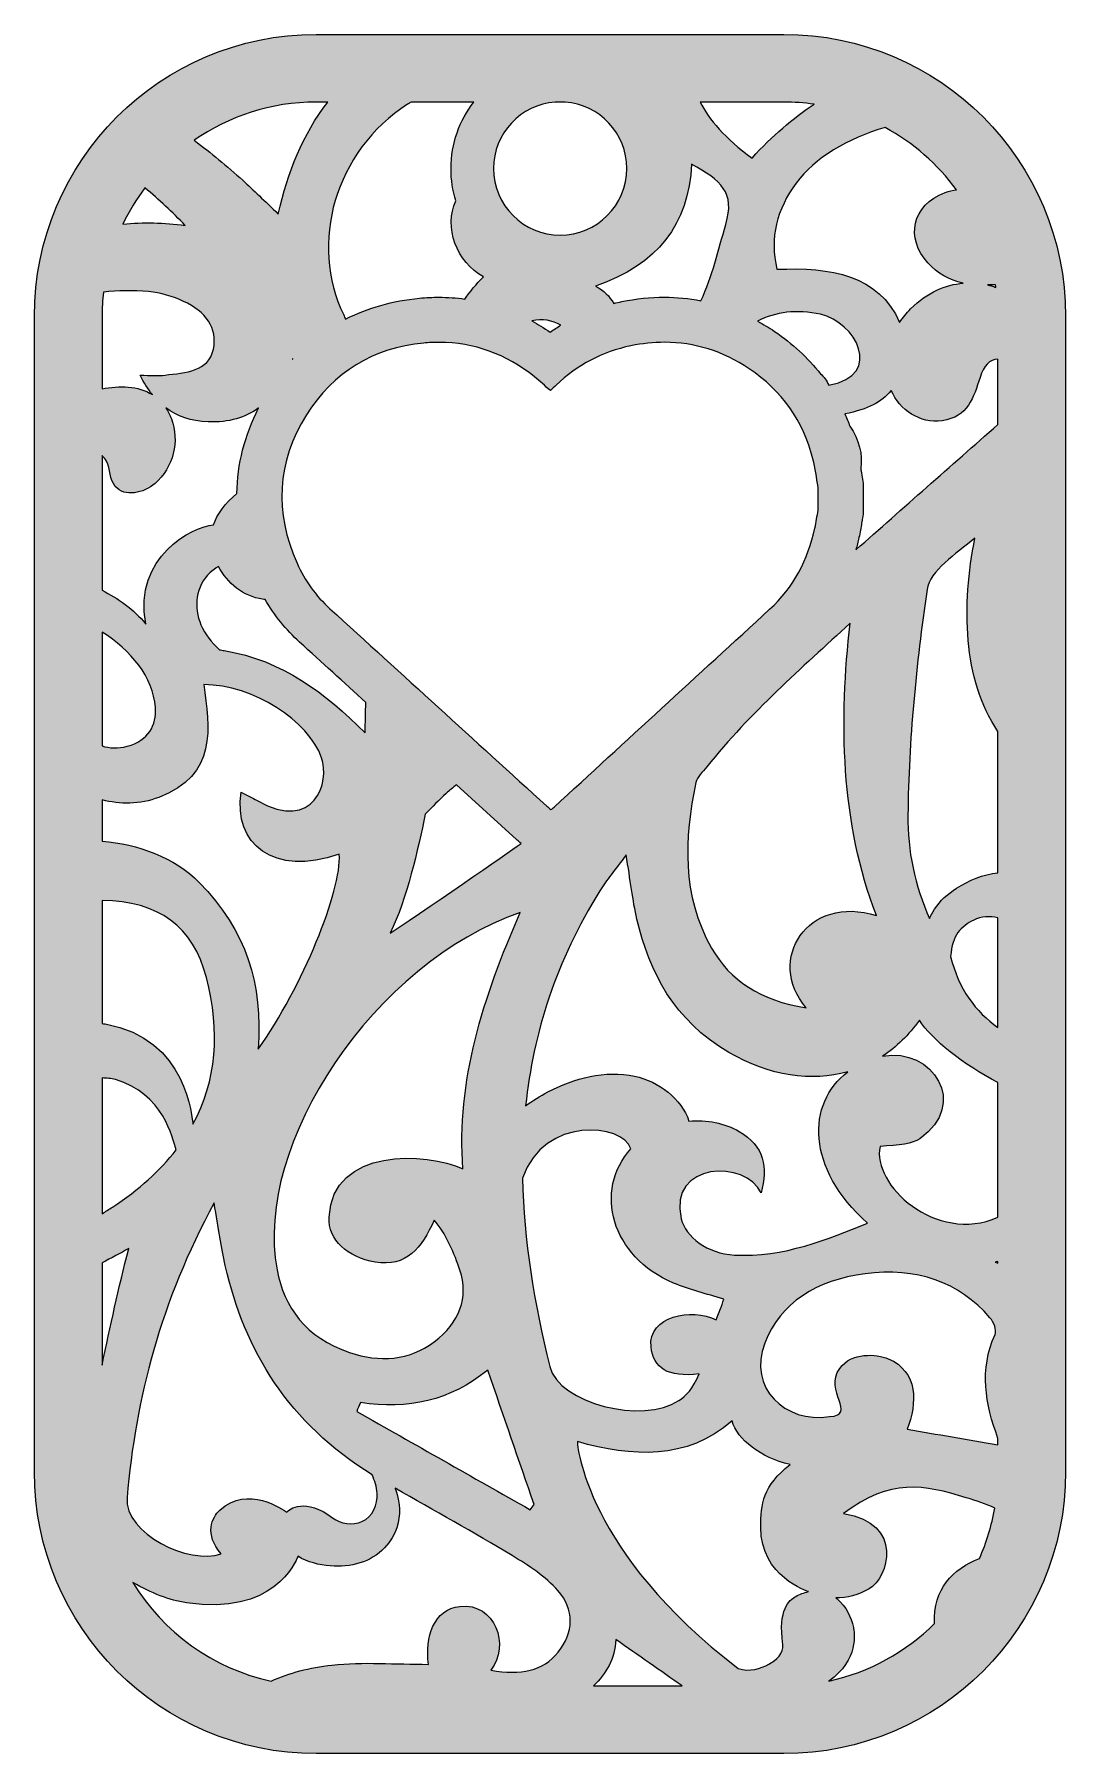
# Model space of a CAD drawing. Header units: millimetres. Extents: x -34 to 166, y -109 to -26.
# Drawn here: x 55.7 to 101.4, y -106.2 to -30 of the extents above; entities that cross this region are included whole.
import ezdxf

# ---------------------------------------------------------------- set-up
doc = ezdxf.new("R2010")
doc.units = ezdxf.units.MM
doc.header["$MEASUREMENT"] = 0
doc.layers.add('Layer 1', color=7, linetype='Continuous')

msp = doc.modelspace()

# ---------------------------------------------------------------- hatches: boundary and pattern name
at = {"layer": 'Layer 1'}
h = msp.add_hatch(color=5, dxfattribs=at)
h.dxf.hatch_style = 2
edge = h.paths.add_edge_path()
edge.add_spline(control_points=[(88.896, -30.041), (88.896, -30.041), (68.165, -30.041), (68.165, -30.041), (61.264, -30.041), (55.67, -35.636), (55.67, -42.537), (55.67, -42.537), (55.67, -93.746), (55.67, -93.746), (55.67, -100.647), (61.264, -106.241), (68.165, -106.241), (68.165, -106.241), (88.896, -106.241), (88.896, -106.241), (95.798, -106.241), (101.392, -100.647), (101.392, -93.746), (101.392, -93.746), (101.392, -42.537), (101.392, -42.537), (101.392, -35.636), (95.798, -30.041), (88.896, -30.041)], knot_values=[0, 0, 0, 0, 1, 1, 1, 2, 2, 2, 3, 3, 3, 4, 4, 4, 5, 5, 5, 6, 6, 6, 7, 7, 7, 8, 8, 8, 8], degree=3, periodic=1)
edge = h.paths.add_edge_path()
edge.add_spline(control_points=[(98.289, -41.142), (98.295, -41.181), (98.299, -41.222), (98.304, -41.261), (98.236, -41.237), (98.168, -41.207), (98.1, -41.188), (98.042, -41.172), (97.982, -41.158), (97.923, -41.144), (98.049, -41.152), (98.168, -41.146), (98.289, -41.142)], knot_values=[0, 0, 0, 0, 1, 1, 1, 2, 2, 2, 3, 3, 3, 4, 4, 4, 4], degree=3, periodic=1)
edge = h.paths.add_edge_path()
edge.add_spline(control_points=[(97.6, -45.247), (97.769, -44.725), (98.02, -44.451), (98.392, -44.43), (98.392, -44.43), (98.392, -47.329), (98.392, -47.329), (96.289, -49.18), (94.189, -51.034), (92.092, -52.891), (92.141, -52.711), (92.19, -52.531), (92.23, -52.346), (92.279, -52.12), (92.316, -51.903), (92.348, -51.711), (92.361, -51.634), (92.374, -51.557), (92.388, -51.48), (92.388, -51.48), (92.419, -51.306), (92.419, -51.306), (92.419, -51.306), (92.419, -51.128), (92.419, -51.128), (92.419, -51.128), (92.419, -50.108), (92.419, -50.108), (92.419, -50.108), (92.419, -49.928), (92.419, -49.928), (92.419, -49.928), (92.387, -49.751), (92.387, -49.751), (92.365, -49.632), (92.346, -49.512), (92.327, -49.392), (92.321, -49.357), (92.313, -49.315), (92.307, -49.278), (92.4, -48.659), (92.243, -47.997), (91.825, -47.411), (91.756, -47.226), (91.686, -47.043), (91.607, -46.865), (92.659, -46.641), (93.207, -46.36), (93.661, -45.831), (94.044, -46.671), (94.91, -47.311), (95.923, -47.164), (97.059, -46.999), (97.312, -46.136), (97.6, -45.247)], knot_values=[0, 0, 0, 0, 1, 1, 1, 2, 2, 2, 3, 3, 3, 4, 4, 4, 5, 5, 5, 6, 6, 6, 7, 7, 7, 8, 8, 8, 9, 9, 9, 10, 10, 10, 11, 11, 11, 12, 12, 12, 13, 13, 13, 14, 14, 14, 15, 15, 15, 16, 16, 16, 17, 17, 17, 18, 18, 18, 18], degree=3, periodic=1)
edge = h.paths.add_edge_path()
edge.add_spline(control_points=[(93.274, -75.326), (93.892, -74.923), (94.444, -74.391), (94.906, -73.735), (95.46, -74.586), (96.85, -75.711), (98.392, -76.493), (98.392, -76.493), (98.392, -82.468), (98.392, -82.468), (95.635, -83.673), (92.771, -81.004), (93.168, -79.328), (94, -79.282), (94.613, -79.215), (94.932, -78.989), (97.114, -77.448), (95.517, -74.927), (93.274, -75.326)], knot_values=[0, 0, 0, 0, 1, 1, 1, 2, 2, 2, 3, 3, 3, 4, 4, 4, 5, 5, 5, 6, 6, 6, 6], degree=3, periodic=1)
edge = h.paths.add_edge_path()
edge.add_spline(control_points=[(98.392, -60.941), (98.392, -60.941), (98.392, -67.2), (98.392, -67.2), (97.733, -67.273), (97.1, -67.531), (96.551, -67.889), (96.171, -68.137), (95.822, -68.438), (95.579, -68.81), (95.491, -68.945), (95.418, -69.087), (95.36, -69.234), (94.699, -67.767), (94.382, -66.217), (94.4, -64.648), (94.436, -61.311), (94.768, -57.964), (95.247, -54.65), (95.369, -53.808), (96.524, -53.074), (97.369, -52.364), (96.787, -55.361), (96.818, -58.611), (98.392, -60.941)], knot_values=[0, 0, 0, 0, 1, 1, 1, 2, 2, 2, 3, 3, 3, 4, 4, 4, 5, 5, 5, 6, 6, 6, 7, 7, 7, 8, 8, 8, 8], degree=3, periodic=1)
edge = h.paths.add_edge_path()
edge.add_spline(control_points=[(98.392, -69.202), (98.392, -69.202), (98.392, -74.053), (98.392, -74.053), (97.407, -73.369), (96.644, -72.345), (96.295, -70.912), (96.359, -69.939), (96.75, -69.591), (97.327, -69.294), (97.638, -69.134), (98.028, -69.115), (98.392, -69.202)], knot_values=[0, 0, 0, 0, 1, 1, 1, 2, 2, 2, 3, 3, 3, 4, 4, 4, 4], degree=3, periodic=1)
edge = h.paths.add_edge_path()
edge.add_spline(control_points=[(98.392, -84.427), (98.392, -84.427), (98.392, -84.51), (98.392, -84.51), (98.333, -84.476), (98.285, -84.452), (98.268, -84.452), (98.312, -84.444), (98.35, -84.435), (98.392, -84.427)], knot_values=[0, 0, 0, 0, 1, 1, 1, 2, 2, 2, 3, 3, 3, 3], degree=3, periodic=1)
edge = h.paths.add_edge_path()
edge.add_spline(control_points=[(83.01, -88.21), (83.109, -89.16), (83.762, -89.577), (85.138, -89.413), (84.861, -90.078), (84.579, -90.376), (84.242, -90.597), (82.65, -91.643), (78.929, -90.736), (78.518, -89.077), (77.824, -86.278), (77.367, -83.492), (77.316, -80.734), (78.269, -77.951), (81.773, -78.324), (82.118, -79.433), (80.454, -81.28), (81.238, -84.219), (84.01, -85.385), (84.698, -85.674), (85.45, -85.853), (86.243, -86.106), (86.126, -86.416), (86.02, -86.699), (85.903, -87.01), (84.818, -86.472), (82.868, -86.852), (83.01, -88.21)], knot_values=[0, 0, 0, 0, 1, 1, 1, 2, 2, 2, 3, 3, 3, 4, 4, 4, 5, 5, 5, 6, 6, 6, 7, 7, 7, 8, 8, 8, 9, 9, 9, 9], degree=3, periodic=1)
edge = h.paths.add_edge_path()
edge.add_spline(control_points=[(67.731, -46.909), (68.925, -45.002), (70.694, -43.934), (72.932, -43.724), (73.161, -43.703), (73.387, -43.692), (73.61, -43.692), (75.165, -43.692), (76.584, -44.211), (77.842, -45.214), (78.082, -45.405), (78.304, -45.619), (78.546, -45.832), (78.635, -45.748), (78.719, -45.67), (78.801, -45.59), (79.74, -44.69), (80.85, -44.104), (82.12, -43.844), (82.624, -43.741), (83.12, -43.689), (83.607, -43.689), (84.938, -43.689), (86.197, -44.077), (87.366, -44.863), (88.806, -45.831), (89.762, -47.167), (90.189, -48.859), (90.292, -49.268), (90.344, -49.691), (90.419, -50.108), (90.419, -50.448), (90.419, -50.788), (90.419, -51.128), (90.372, -51.393), (90.333, -51.659), (90.276, -51.921), (89.971, -53.324), (89.336, -54.544), (88.268, -55.523), (85.082, -58.445), (81.897, -61.367), (78.711, -64.289), (78.667, -64.33), (78.618, -64.364), (78.569, -64.403), (78.501, -64.343), (78.443, -64.293), (78.386, -64.241), (75.182, -61.328), (71.979, -58.413), (68.775, -55.5), (68.148, -54.929), (67.662, -54.251), (67.319, -53.484), (66.311, -51.226), (66.416, -49.009), (67.731, -46.909)], knot_values=[0, 0, 0, 0, 1, 1, 1, 2, 2, 2, 3, 3, 3, 4, 4, 4, 5, 5, 5, 6, 6, 6, 7, 7, 7, 8, 8, 8, 9, 9, 9, 10, 10, 10, 11, 11, 11, 12, 12, 12, 13, 13, 13, 14, 14, 14, 15, 15, 15, 16, 16, 16, 17, 17, 17, 18, 18, 18, 19, 19, 19, 19], degree=3, periodic=1)
edge = h.paths.add_edge_path()
edge.add_spline(control_points=[(67.114, -44.44), (67.119, -44.43), (67.123, -44.421), (67.127, -44.411), (67.128, -44.414), (67.13, -44.418), (67.132, -44.422), (67.126, -44.428), (67.12, -44.434), (67.114, -44.44)], knot_values=[0, 0, 0, 0, 1, 1, 1, 2, 2, 2, 3, 3, 3, 3], degree=3, periodic=1)
edge = h.paths.add_edge_path()
edge.add_spline(control_points=[(77.72, -42.743), (78.199, -42.629), (78.633, -42.719), (79.013, -42.929), (78.85, -43.027), (78.688, -43.127), (78.531, -43.236), (78.267, -43.054), (77.995, -42.893), (77.72, -42.743)], knot_values=[0, 0, 0, 0, 1, 1, 1, 2, 2, 2, 3, 3, 3, 3], degree=3, periodic=1)
edge = h.paths.add_edge_path()
edge.add_spline(control_points=[(87.733, -42.753), (88.535, -42.339), (89.48, -42.216), (90.528, -42.446), (92.059, -42.782), (93.376, -45.132), (90.894, -45.588), (90.796, -45.373), (90.669, -45.21), (90.526, -45.091), (89.963, -44.378), (89.286, -43.744), (88.483, -43.203), (88.237, -43.038), (87.986, -42.892), (87.733, -42.753)], knot_values=[0, 0, 0, 0, 1, 1, 1, 2, 2, 2, 3, 3, 3, 4, 4, 4, 5, 5, 5, 5], degree=3, periodic=1)
edge = h.paths.add_edge_path()
edge.add_spline(control_points=[(71.447, -69.873), (72.185, -68.357), (72.681, -66.154), (73.003, -64.597), (73.308, -64.288), (73.609, -63.976), (73.93, -63.684), (74.074, -63.552), (74.228, -63.427), (74.386, -63.307), (74.386, -63.307), (77.04, -65.721), (77.04, -65.721), (77.088, -65.765), (77.137, -65.808), (77.189, -65.854), (77.189, -65.854), (77.247, -65.904), (77.247, -65.904), (77.247, -65.904), (73.497, -68.525), (71.447, -69.873)], knot_values=[0, 0, 0, 0, 1, 1, 1, 2, 2, 2, 3, 3, 3, 4, 4, 4, 5, 5, 5, 6, 6, 6, 7, 7, 7, 7], degree=3, periodic=1)
edge = h.paths.add_edge_path()
edge.add_spline(control_points=[(67.43, -56.98), (68.41, -57.87), (69.389, -58.762), (70.369, -59.653), (70.354, -60.093), (70.341, -60.537), (70.333, -60.991), (68.564, -59.238), (66.683, -57.789), (64.091, -57.352), (64.017, -57.34), (63.944, -57.326), (63.871, -57.313), (63.526, -56.996), (63.238, -56.63), (63.057, -56.209), (62.727, -55.444), (62.822, -54.477), (63.451, -53.904), (63.567, -53.798), (63.696, -53.709), (63.834, -53.631), (64.222, -54.36), (64.94, -54.952), (65.79, -55.077), (65.826, -55.082), (65.864, -55.085), (65.9, -55.088), (66.312, -55.793), (66.822, -56.427), (67.43, -56.98)], knot_values=[0, 0, 0, 0, 1, 1, 1, 2, 2, 2, 3, 3, 3, 4, 4, 4, 5, 5, 5, 6, 6, 6, 7, 7, 7, 8, 8, 8, 9, 9, 9, 10, 10, 10, 10], degree=3, periodic=1)
edge = h.paths.add_edge_path()
edge.add_spline(control_points=[(77.215, -68.962), (75.548, -72.732), (74.381, -76.455), (74.669, -80.324), (73.068, -79.589), (68.887, -79.349), (68.735, -82.464), (68.686, -83.48), (69.564, -84.247), (70.775, -84.453), (72.179, -84.692), (72.828, -83.843), (73.4, -82.598), (73.88, -83.113), (74.319, -84.13), (74.537, -84.81), (74.93, -86.036), (74.531, -87.135), (73.399, -87.987), (72.286, -88.825), (70.977, -88.911), (69.648, -88.463), (67.706, -87.808), (66.745, -86.464), (66.429, -84.793), (65.373, -79.2), (70.756, -71.188), (77.215, -68.962)], knot_values=[0, 0, 0, 0, 1, 1, 1, 2, 2, 2, 3, 3, 3, 4, 4, 4, 5, 5, 5, 6, 6, 6, 7, 7, 7, 8, 8, 8, 9, 9, 9, 9], degree=3, periodic=1)
edge = h.paths.add_edge_path()
edge.add_spline(control_points=[(70.122, -90.685), (72.244, -91.008), (74.101, -90.599), (75.772, -89.239), (76.482, -91.301), (77.153, -93.249), (77.823, -95.197), (77.766, -95.276), (77.709, -95.354), (77.651, -95.432), (75.088, -93.979), (72.525, -92.527), (69.961, -91.074), (70.015, -90.944), (70.069, -90.815), (70.122, -90.685)], knot_values=[0, 0, 0, 0, 1, 1, 1, 2, 2, 2, 3, 3, 3, 4, 4, 4, 5, 5, 5, 5], degree=3, periodic=1)
edge = h.paths.add_edge_path()
edge.add_spline(control_points=[(84.351, -82.537), (83.733, -80.007), (87.263, -79.918), (87.887, -81.385), (88.187, -80.252), (88.048, -79.322), (86.914, -78.661), (86.283, -78.293), (85.474, -78.145), (84.69, -78.203), (84.359, -77.221), (83.368, -76.45), (82.283, -76.216), (80.98, -75.936), (79.604, -76.303), (78.434, -76.914), (78.093, -77.093), (77.759, -77.3), (77.449, -77.535), (77.792, -74.299), (78.796, -71.112), (80.742, -68.001), (81.037, -67.531), (81.403, -67.093), (81.908, -66.404), (82.095, -67.541), (82.188, -68.41), (82.388, -69.261), (82.943, -71.617), (84.022, -73.739), (86.458, -75.159), (88.271, -76.216), (90.127, -76.474), (91.737, -76.023), (89.893, -77.431), (89.889, -80.295), (92.602, -82.725), (90.881, -83.436), (88.881, -84.264), (86.705, -84.142), (85.5, -84.074), (84.549, -83.348), (84.351, -82.537)], knot_values=[0, 0, 0, 0, 1, 1, 1, 2, 2, 2, 3, 3, 3, 4, 4, 4, 5, 5, 5, 6, 6, 6, 7, 7, 7, 8, 8, 8, 9, 9, 9, 10, 10, 10, 11, 11, 11, 12, 12, 12, 13, 13, 13, 14, 14, 14, 14], degree=3, periodic=1)
edge = h.paths.add_edge_path()
edge.add_spline(control_points=[(89.883, -73.185), (87.85, -72.861), (86.507, -71.972), (85.694, -70.536), (84.359, -68.176), (84.487, -65.694), (84.996, -63.201), (85.046, -62.953), (85.302, -62.733), (85.48, -62.511), (87.433, -60.08), (89.689, -58.116), (91.839, -56.139), (91.35, -60.396), (91.399, -65.004), (93.013, -69.101), (89.952, -68.123), (88.085, -71.067), (89.883, -73.185)], knot_values=[0, 0, 0, 0, 1, 1, 1, 2, 2, 2, 3, 3, 3, 4, 4, 4, 5, 5, 5, 6, 6, 6, 6], degree=3, periodic=1)
edge = h.paths.add_edge_path()
edge.add_spline(control_points=[(96.556, -36.933), (96.395, -36.953), (96.228, -36.99), (96.053, -37.053), (94.562, -37.591), (94.29, -39.085), (95.286, -40.17), (95.707, -40.629), (96.231, -40.931), (96.844, -41.068), (96.078, -41.133), (95.268, -41.46), (94.519, -42.207), (94.335, -42.391), (94.17, -42.591), (94.033, -42.809), (93.093, -40.694), (90.981, -40.359), (88.594, -40.452), (88.25, -39.043), (88.597, -37.789), (89.447, -36.63), (90.254, -35.528), (91.753, -34.636), (93.386, -34.172), (94.637, -34.846), (95.72, -35.793), (96.556, -36.933)], knot_values=[0, 0, 0, 0, 1, 1, 1, 2, 2, 2, 3, 3, 3, 4, 4, 4, 5, 5, 5, 6, 6, 6, 7, 7, 7, 8, 8, 8, 9, 9, 9, 9], degree=3, periodic=1)
edge = h.paths.add_edge_path()
edge.add_spline(control_points=[(88.896, -33.041), (89.351, -33.041), (89.798, -33.075), (90.236, -33.137), (89.305, -33.75), (88.387, -34.539), (87.487, -35.525), (86.292, -34.646), (85.571, -33.808), (85.191, -33.041), (85.191, -33.041), (88.896, -33.041), (88.896, -33.041)], knot_values=[0, 0, 0, 0, 1, 1, 1, 2, 2, 2, 3, 3, 3, 4, 4, 4, 4], degree=3, periodic=1)
edge = h.paths.add_edge_path()
edge.add_spline(control_points=[(84.807, -35.8), (86.117, -36.505), (86.745, -37.05), (86.327, -38.461), (85.982, -39.627), (85.736, -40.748), (85.222, -41.847), (84.694, -41.746), (84.156, -41.689), (83.607, -41.689), (83.607, -41.689), (83.607, -41.689), (83.607, -41.689), (82.989, -41.689), (82.354, -41.755), (81.719, -41.885), (81.597, -41.91), (81.476, -41.938), (81.355, -41.968), (81.178, -41.655), (80.912, -41.385), (80.548, -41.202), (83.299, -40.248), (84.686, -38.457), (84.807, -35.8)], knot_values=[0, 0, 0, 0, 1, 1, 1, 2, 2, 2, 3, 3, 3, 4, 4, 4, 5, 5, 5, 6, 6, 6, 7, 7, 7, 8, 8, 8, 8], degree=3, periodic=1)
edge = h.paths.add_edge_path()
edge.add_spline(control_points=[(78.762, -33.041), (78.762, -33.041), (79.201, -33.041), (79.201, -33.041), (80.728, -33.154), (81.936, -34.43), (81.936, -35.985), (81.936, -37.614), (80.611, -38.939), (78.982, -38.939), (77.353, -38.939), (76.027, -37.614), (76.027, -35.985), (76.027, -34.43), (77.236, -33.154), (78.762, -33.041)], knot_values=[0, 0, 0, 0, 1, 1, 1, 2, 2, 2, 3, 3, 3, 4, 4, 4, 5, 5, 5, 5], degree=3, periodic=1)
edge = h.paths.add_edge_path()
edge.add_spline(control_points=[(72.217, -33.139), (72.27, -33.105), (72.324, -33.074), (72.377, -33.041), (72.377, -33.041), (75.149, -33.041), (75.149, -33.041), (74.52, -33.858), (74.142, -34.877), (74.142, -35.985), (74.142, -36.485), (74.218, -36.969), (74.36, -37.423), (73.818, -38.574), (74.381, -40.137), (75.584, -40.781), (75.256, -41.115), (74.982, -41.444), (74.754, -41.771), (74.378, -41.721), (73.998, -41.692), (73.61, -41.692), (73.325, -41.692), (73.035, -41.706), (72.746, -41.733), (71.552, -41.845), (70.456, -42.159), (69.471, -42.658), (69.441, -42.598), (69.413, -42.537), (69.383, -42.477), (67.84, -39.332), (68.989, -35.204), (72.217, -33.139)], knot_values=[0, 0, 0, 0, 1, 1, 1, 2, 2, 2, 3, 3, 3, 4, 4, 4, 5, 5, 5, 6, 6, 6, 7, 7, 7, 8, 8, 8, 9, 9, 9, 10, 10, 10, 11, 11, 11, 11], degree=3, periodic=1)
edge = h.paths.add_edge_path()
edge.add_spline(control_points=[(68.165, -33.041), (68.165, -33.041), (68.675, -33.041), (68.675, -33.041), (67.566, -34.496), (66.895, -36.143), (66.483, -38.003), (65.863, -37.414), (65.394, -36.953), (64.905, -36.508), (64.22, -35.883), (63.504, -35.293), (62.759, -34.737), (64.295, -33.669), (66.158, -33.041), (68.165, -33.041)], knot_values=[0, 0, 0, 0, 1, 1, 1, 2, 2, 2, 3, 3, 3, 4, 4, 4, 5, 5, 5, 5], degree=3, periodic=1)
edge = h.paths.add_edge_path()
edge.add_spline(control_points=[(60.573, -36.841), (61.195, -37.365), (61.79, -37.918), (62.361, -38.507), (61.411, -38.38), (60.494, -38.366), (59.598, -38.446), (59.87, -37.877), (60.198, -37.34), (60.573, -36.841)], knot_values=[0, 0, 0, 0, 1, 1, 1, 2, 2, 2, 3, 3, 3, 3], degree=3, periodic=1)
edge = h.paths.add_edge_path()
edge.add_spline(control_points=[(58.67, -42.537), (58.67, -42.176), (58.692, -41.821), (58.731, -41.471), (59.376, -41.391), (60.043, -41.377), (60.73, -41.441), (61.264, -41.49), (61.815, -41.655), (62.289, -41.874), (63.26, -42.322), (63.807, -43.047), (63.607, -43.999), (63.401, -44.983), (62.374, -45.03), (61.463, -45.144), (61.154, -45.182), (60.832, -45.15), (60.355, -45.151), (60.517, -45.468), (60.698, -45.755), (60.9, -46.006), (60.265, -45.609), (59.438, -45.605), (58.67, -45.755), (58.67, -45.755), (58.67, -42.537), (58.67, -42.537)], knot_values=[0, 0, 0, 0, 1, 1, 1, 2, 2, 2, 3, 3, 3, 4, 4, 4, 5, 5, 5, 6, 6, 6, 7, 7, 7, 8, 8, 8, 9, 9, 9, 9], degree=3, periodic=1)
edge = h.paths.add_edge_path()
edge.add_spline(control_points=[(58.67, -48.699), (58.747, -48.775), (58.814, -48.86), (58.864, -48.957), (59.046, -49.312), (58.999, -49.761), (59.254, -50.073), (59.66, -50.572), (60.529, -50.373), (61.019, -49.948), (61.83, -49.245), (62.119, -48.062), (61.748, -47.081), (61.684, -46.91), (61.6, -46.744), (61.497, -46.591), (61.999, -46.971), (62.613, -47.191), (63.378, -47.216), (64.306, -47.247), (65.029, -47.029), (65.614, -46.597), (64.99, -47.816), (64.666, -49.089), (64.648, -50.386), (64.143, -50.8), (63.754, -51.315), (63.619, -51.774), (62.677, -51.853), (60.058, -53.185), (60.613, -56.175), (60.058, -55.51), (59.376, -55.031), (58.67, -54.682), (58.67, -54.682), (58.67, -48.699), (58.67, -48.699)], knot_values=[0, 0, 0, 0, 1, 1, 1, 2, 2, 2, 3, 3, 3, 4, 4, 4, 5, 5, 5, 6, 6, 6, 7, 7, 7, 8, 8, 8, 9, 9, 9, 10, 10, 10, 11, 11, 11, 12, 12, 12, 12], degree=3, periodic=1)
edge = h.paths.add_edge_path()
edge.add_spline(control_points=[(58.67, -56.532), (59.941, -57.329), (60.942, -58.525), (61.035, -59.873), (61.091, -60.67), (60.733, -61.33), (59.783, -61.596), (59.383, -61.708), (59.011, -61.681), (58.67, -61.578), (58.67, -61.578), (58.67, -56.532), (58.67, -56.532)], knot_values=[0, 0, 0, 0, 1, 1, 1, 2, 2, 2, 3, 3, 3, 4, 4, 4, 4], degree=3, periodic=1)
edge = h.paths.add_edge_path()
edge.add_spline(control_points=[(58.67, -63.968), (59.453, -64.178), (60.352, -64.174), (61.19, -63.86), (63.79, -62.885), (63.45, -60.752), (63.18, -58.857), (65.383, -58.875), (67.841, -60.464), (68.406, -62.106), (68.768, -63.159), (68.134, -65.435), (65.544, -64.002), (65.33, -63.884), (65.097, -63.77), (64.84, -63.63), (64.478, -65.912), (66.276, -67.391), (69.19, -66.383), (69.299, -67.982), (67.557, -72.261), (65.591, -75.025), (65.802, -72.11), (65.078, -69.786), (62.977, -67.627), (61.892, -66.511), (60.245, -65.928), (58.67, -65.803), (58.67, -65.803), (58.67, -63.968), (58.67, -63.968)], knot_values=[0, 0, 0, 0, 1, 1, 1, 2, 2, 2, 3, 3, 3, 4, 4, 4, 5, 5, 5, 6, 6, 6, 7, 7, 7, 8, 8, 8, 9, 9, 9, 10, 10, 10, 10], degree=3, periodic=1)
edge = h.paths.add_edge_path()
edge.add_spline(control_points=[(58.67, -68.427), (61.182, -68.457), (62.711, -69.587), (63.295, -71.841), (63.92, -74.248), (63.747, -76.427), (62.7, -78.346), (62.665, -78.138), (62.476, -74.535), (58.81, -73.902), (58.763, -73.894), (58.717, -73.892), (58.67, -73.885), (58.67, -73.885), (58.67, -68.427), (58.67, -68.427)], knot_values=[0, 0, 0, 0, 1, 1, 1, 2, 2, 2, 3, 3, 3, 4, 4, 4, 5, 5, 5, 5], degree=3, periodic=1)
edge = h.paths.add_edge_path()
edge.add_spline(control_points=[(58.67, -76.296), (58.878, -76.295), (59.08, -76.319), (59.261, -76.37), (61.386, -76.972), (61.798, -78.963), (61.954, -79.484), (61.245, -80.399), (60.309, -81.246), (59.136, -82.021), (58.985, -82.121), (58.824, -82.216), (58.67, -82.314), (58.67, -82.314), (58.67, -76.296), (58.67, -76.296)], knot_values=[0, 0, 0, 0, 1, 1, 1, 2, 2, 2, 3, 3, 3, 4, 4, 4, 5, 5, 5, 5], degree=3, periodic=1)
edge = h.paths.add_edge_path()
edge.add_spline(control_points=[(58.67, -89.029), (58.67, -89.029), (58.67, -84.491), (58.67, -84.491), (59.08, -84.273), (59.481, -84.06), (59.856, -83.857), (59.388, -85.644), (59.045, -87.278), (58.67, -89.029)], knot_values=[0, 0, 0, 0, 1, 1, 1, 2, 2, 2, 3, 3, 3, 3], degree=3, periodic=1)
edge = h.paths.add_edge_path()
edge.add_spline(control_points=[(63.638, -81.834), (63.843, -82.985), (63.956, -83.801), (64.136, -84.605), (64.983, -88.389), (66.946, -91.594), (70.647, -93.885), (70.761, -94.149), (70.848, -94.422), (70.867, -94.706), (70.899, -95.202), (70.671, -95.748), (70.194, -95.954), (69.78, -96.133), (69.249, -96.059), (68.893, -95.791), (67.698, -94.889), (66.961, -95.39), (66.861, -95.544), (66.69, -95.42), (65.133, -94.314), (63.893, -95.448), (63.546, -95.765), (63.192, -96.519), (63.955, -97.381), (62.54, -97.891), (59.645, -96.499), (59.781, -94.894), (60.154, -90.486), (61.274, -86.209), (63.638, -81.834)], knot_values=[0, 0, 0, 0, 1, 1, 1, 2, 2, 2, 3, 3, 3, 4, 4, 4, 5, 5, 5, 6, 6, 6, 7, 7, 7, 8, 8, 8, 9, 9, 9, 10, 10, 10, 10], degree=3, periodic=1)
edge = h.paths.add_edge_path()
edge.add_spline(control_points=[(78.888, -101.75), (78.23, -102.578), (77.241, -102.785), (75.913, -102.54), (76.771, -101.442), (76.099, -99.543), (74.537, -99.714), (73.361, -99.843), (72.992, -101.082), (73.139, -102.285), (71.677, -102.287), (70.247, -102.162), (68.862, -102.318), (67.874, -102.429), (66.966, -102.659), (66.172, -103.029), (63.58, -102.473), (61.377, -100.858), (60.042, -98.658), (60.881, -99.136), (61.635, -99.441), (62.411, -99.559), (66.283, -100.146), (67.234, -97.756), (67.36, -97.496), (67.777, -97.762), (68.287, -97.878), (68.79, -97.924), (69.678, -98.005), (70.599, -97.753), (71.197, -97.126), (72.304, -95.967), (71.68, -94.556), (71.66, -94.477), (73.394, -95.466), (75.141, -96.439), (76.848, -97.462), (77.589, -97.906), (78.342, -98.403), (78.88, -99.01), (79.636, -99.862), (79.591, -100.867), (78.888, -101.75)], knot_values=[0, 0, 0, 0, 1, 1, 1, 2, 2, 2, 3, 3, 3, 4, 4, 4, 5, 5, 5, 6, 6, 6, 7, 7, 7, 8, 8, 8, 9, 9, 9, 10, 10, 10, 11, 11, 11, 12, 12, 12, 13, 13, 13, 14, 14, 14, 14], degree=3, periodic=1)
edge = h.paths.add_edge_path()
edge.add_spline(control_points=[(80.46, -103.241), (81.033, -102.705), (81.406, -102.031), (81.452, -101.188), (82.45, -101.886), (83.426, -102.567), (84.39, -103.241), (84.39, -103.241), (80.46, -103.241), (80.46, -103.241)], knot_values=[0, 0, 0, 0, 1, 1, 1, 2, 2, 2, 3, 3, 3, 3], degree=3, periodic=1)
edge = h.paths.add_edge_path()
edge.add_spline(control_points=[(89.423, -99.276), (89.145, -99.449), (88.633, -99.825), (88.852, -101.414), (88.902, -101.776), (88.566, -102.104), (88.23, -102.282), (87.895, -102.461), (87.357, -102.641), (86.879, -102.465), (80.114, -97.331), (79.719, -92.482), (79.746, -92.413), (82.167, -93.1), (84.585, -93.25), (86.606, -91.497), (86.838, -92.324), (87.868, -93.124), (89.172, -93.428), (87.976, -94.378), (87.875, -95.178), (87.872, -96.202), (87.867, -98.406), (89.98, -99.057), (89.98, -99.057), (89.984, -99.058), (89.988, -99.06), (89.992, -99.061), (89.798, -99.122), (89.601, -99.164), (89.423, -99.276)], knot_values=[0, 0, 0, 0, 1, 1, 1, 2, 2, 2, 3, 3, 3, 4, 4, 4, 5, 5, 5, 6, 6, 6, 7, 7, 7, 8, 8, 8, 9, 9, 9, 10, 10, 10, 10], degree=3, periodic=1)
edge = h.paths.add_edge_path()
edge.add_spline(control_points=[(88.049, -88.053), (88.74, -86.256), (90.34, -85.258), (92.498, -84.974), (94.777, -84.674), (96.663, -85.334), (98.037, -86.924), (98.207, -87.12), (98.351, -87.468), (98.261, -87.666), (97.559, -89.219), (97.831, -90.738), (98.392, -92.274), (98.392, -92.274), (98.392, -92.55), (98.392, -92.55), (97, -92.313), (95.708, -92.093), (94.363, -91.865), (94.814, -90.722), (94.866, -89.295), (93.522, -88.739), (93.006, -88.526), (91.899, -88.437), (91.38, -89.165), (90.657, -90.179), (92.172, -91.229), (90.927, -91.305), (88.949, -91.617), (87.296, -90.013), (88.049, -88.053)], knot_values=[0, 0, 0, 0, 1, 1, 1, 2, 2, 2, 3, 3, 3, 4, 4, 4, 5, 5, 5, 6, 6, 6, 7, 7, 7, 8, 8, 8, 9, 9, 9, 10, 10, 10, 10], degree=3, periodic=1)
edge = h.paths.add_edge_path()
edge.add_spline(control_points=[(91.983, -100.646), (91.874, -100.177), (91.658, -99.717), (91.284, -99.394), (91.26, -99.373), (91.236, -99.353), (91.21, -99.334), (91.674, -99.36), (92.225, -99.196), (92.677, -98.941), (93.534, -98.458), (94.266, -96.02), (91.545, -95.604), (93.626, -94.021), (95.105, -94.326), (96.988, -94.898), (97.431, -95.032), (97.852, -95.185), (98.253, -95.356), (98.118, -96.138), (97.883, -96.886), (97.57, -97.591), (96.403, -98.039), (95.5, -98.953), (95.58, -100.474), (94.315, -101.731), (92.702, -102.639), (90.896, -103.027), (92.235, -102.09), (92.033, -100.86), (91.983, -100.646)], knot_values=[0, 0, 0, 0, 1, 1, 1, 2, 2, 2, 3, 3, 3, 4, 4, 4, 5, 5, 5, 6, 6, 6, 7, 7, 7, 8, 8, 8, 9, 9, 9, 10, 10, 10, 10], degree=3, periodic=1)

# ---------------------------------------------------------------- linework, layer by layer
at = {"layer": 'Layer 1', "lineweight": 0}
for points, knots in [([(88.896, -30.041), (88.896, -30.041), (68.165, -30.041), (68.165, -30.041), (61.264, -30.041), (55.67, -35.636), (55.67, -42.537), (55.67, -42.537), (55.67, -93.746), (55.67, -93.746), (55.67, -100.647), (61.264, -106.241), (68.165, -106.241), (68.165, -106.241), (88.896, -106.241), (88.896, -106.241), (95.798, -106.241), (101.392, -100.647), (101.392, -93.746), (101.392, -93.746), (101.392, -42.537), (101.392, -42.537), (101.392, -35.636), (95.798, -30.041), (88.896, -30.041)], [0, 0, 0, 0, 1, 1, 1, 2, 2, 2, 3, 3, 3, 4, 4, 4, 5, 5, 5, 6, 6, 6, 7, 7, 7, 8, 8, 8, 8]), ([(68.165, -33.041), (68.165, -33.041), (68.675, -33.041), (68.675, -33.041), (67.566, -34.496), (66.895, -36.143), (66.483, -38.003), (65.863, -37.414), (65.394, -36.953), (64.905, -36.508), (64.22, -35.883), (63.504, -35.293), (62.759, -34.737), (64.295, -33.669), (66.158, -33.041), (68.165, -33.041)], [0, 0, 0, 0, 1, 1, 1, 2, 2, 2, 3, 3, 3, 4, 4, 4, 5, 5, 5, 5]), ([(72.217, -33.139), (72.27, -33.105), (72.324, -33.074), (72.377, -33.041), (72.377, -33.041), (75.149, -33.041), (75.149, -33.041), (74.52, -33.858), (74.142, -34.877), (74.142, -35.985), (74.142, -36.485), (74.218, -36.969), (74.36, -37.423), (73.818, -38.574), (74.381, -40.137), (75.584, -40.781), (75.256, -41.115), (74.982, -41.444), (74.754, -41.771), (74.378, -41.721), (73.998, -41.692), (73.61, -41.692), (73.325, -41.692), (73.035, -41.706), (72.746, -41.733), (71.552, -41.845), (70.456, -42.159), (69.471, -42.658), (69.441, -42.598), (69.413, -42.537), (69.383, -42.477), (67.84, -39.332), (68.989, -35.204), (72.217, -33.139)], [0, 0, 0, 0, 1, 1, 1, 2, 2, 2, 3, 3, 3, 4, 4, 4, 5, 5, 5, 6, 6, 6, 7, 7, 7, 8, 8, 8, 9, 9, 9, 10, 10, 10, 11, 11, 11, 11]), ([(78.762, -33.041), (78.762, -33.041), (79.201, -33.041), (79.201, -33.041), (80.728, -33.154), (81.936, -34.43), (81.936, -35.985), (81.936, -37.614), (80.611, -38.939), (78.982, -38.939), (77.353, -38.939), (76.027, -37.614), (76.027, -35.985), (76.027, -34.43), (77.236, -33.154), (78.762, -33.041)], [0, 0, 0, 0, 1, 1, 1, 2, 2, 2, 3, 3, 3, 4, 4, 4, 5, 5, 5, 5]), ([(88.896, -33.041), (89.351, -33.041), (89.798, -33.075), (90.236, -33.137), (89.305, -33.75), (88.387, -34.539), (87.487, -35.525), (86.292, -34.646), (85.571, -33.808), (85.191, -33.041), (85.191, -33.041), (88.896, -33.041), (88.896, -33.041)], [0, 0, 0, 0, 1, 1, 1, 2, 2, 2, 3, 3, 3, 4, 4, 4, 4]), ([(96.556, -36.933), (96.395, -36.953), (96.228, -36.99), (96.053, -37.053), (94.562, -37.591), (94.29, -39.085), (95.286, -40.17), (95.707, -40.629), (96.231, -40.931), (96.844, -41.068), (96.078, -41.133), (95.268, -41.46), (94.519, -42.207), (94.335, -42.391), (94.17, -42.591), (94.033, -42.809), (93.093, -40.694), (90.981, -40.359), (88.594, -40.452), (88.25, -39.043), (88.597, -37.789), (89.447, -36.63), (90.254, -35.528), (91.753, -34.636), (93.386, -34.172), (94.637, -34.846), (95.72, -35.793), (96.556, -36.933)], [0, 0, 0, 0, 1, 1, 1, 2, 2, 2, 3, 3, 3, 4, 4, 4, 5, 5, 5, 6, 6, 6, 7, 7, 7, 8, 8, 8, 9, 9, 9, 9]), ([(84.807, -35.8), (86.117, -36.505), (86.745, -37.05), (86.327, -38.461), (85.982, -39.627), (85.736, -40.748), (85.222, -41.847), (84.694, -41.746), (84.156, -41.689), (83.607, -41.689), (83.607, -41.689), (83.607, -41.689), (83.607, -41.689), (82.989, -41.689), (82.354, -41.755), (81.719, -41.885), (81.597, -41.91), (81.476, -41.938), (81.355, -41.968), (81.178, -41.655), (80.912, -41.385), (80.548, -41.202), (83.299, -40.248), (84.686, -38.457), (84.807, -35.8)], [0, 0, 0, 0, 1, 1, 1, 2, 2, 2, 3, 3, 3, 4, 4, 4, 5, 5, 5, 6, 6, 6, 7, 7, 7, 8, 8, 8, 8]), ([(60.573, -36.841), (61.195, -37.365), (61.79, -37.918), (62.361, -38.507), (61.411, -38.38), (60.494, -38.366), (59.598, -38.446), (59.87, -37.877), (60.198, -37.34), (60.573, -36.841)], [0, 0, 0, 0, 1, 1, 1, 2, 2, 2, 3, 3, 3, 3]), ([(98.289, -41.142), (98.295, -41.181), (98.299, -41.222), (98.304, -41.261), (98.236, -41.237), (98.168, -41.207), (98.1, -41.188), (98.042, -41.172), (97.982, -41.158), (97.923, -41.144), (98.049, -41.152), (98.168, -41.146), (98.289, -41.142)], [0, 0, 0, 0, 1, 1, 1, 2, 2, 2, 3, 3, 3, 4, 4, 4, 4]), ([(58.67, -42.537), (58.67, -42.176), (58.692, -41.821), (58.731, -41.471), (59.376, -41.391), (60.043, -41.377), (60.73, -41.441), (61.264, -41.49), (61.815, -41.655), (62.289, -41.874), (63.26, -42.322), (63.807, -43.047), (63.607, -43.999), (63.401, -44.983), (62.374, -45.03), (61.463, -45.144), (61.154, -45.182), (60.832, -45.15), (60.355, -45.151), (60.517, -45.468), (60.698, -45.755), (60.9, -46.006), (60.265, -45.609), (59.438, -45.605), (58.67, -45.755), (58.67, -45.755), (58.67, -42.537), (58.67, -42.537)], [0, 0, 0, 0, 1, 1, 1, 2, 2, 2, 3, 3, 3, 4, 4, 4, 5, 5, 5, 6, 6, 6, 7, 7, 7, 8, 8, 8, 9, 9, 9, 9]), ([(77.72, -42.743), (78.199, -42.629), (78.633, -42.719), (79.013, -42.929), (78.85, -43.027), (78.688, -43.127), (78.531, -43.236), (78.267, -43.054), (77.995, -42.893), (77.72, -42.743)], [0, 0, 0, 0, 1, 1, 1, 2, 2, 2, 3, 3, 3, 3]), ([(87.733, -42.753), (88.535, -42.339), (89.48, -42.216), (90.528, -42.446), (92.059, -42.782), (93.376, -45.132), (90.894, -45.588), (90.796, -45.373), (90.669, -45.21), (90.526, -45.091), (89.963, -44.378), (89.286, -43.744), (88.483, -43.203), (88.237, -43.038), (87.986, -42.892), (87.733, -42.753)], [0, 0, 0, 0, 1, 1, 1, 2, 2, 2, 3, 3, 3, 4, 4, 4, 5, 5, 5, 5]), ([(67.731, -46.909), (68.925, -45.002), (70.694, -43.934), (72.932, -43.724), (73.161, -43.703), (73.387, -43.692), (73.61, -43.692), (75.165, -43.692), (76.584, -44.211), (77.842, -45.214), (78.082, -45.405), (78.304, -45.619), (78.546, -45.832), (78.635, -45.748), (78.719, -45.67), (78.801, -45.59), (79.74, -44.69), (80.85, -44.104), (82.12, -43.844), (82.624, -43.741), (83.12, -43.689), (83.607, -43.689), (84.938, -43.689), (86.197, -44.077), (87.366, -44.863), (88.806, -45.831), (89.762, -47.167), (90.189, -48.859), (90.292, -49.268), (90.344, -49.691), (90.419, -50.108), (90.419, -50.448), (90.419, -50.788), (90.419, -51.128), (90.372, -51.393), (90.333, -51.659), (90.276, -51.921), (89.971, -53.324), (89.336, -54.544), (88.268, -55.523), (85.082, -58.445), (81.897, -61.367), (78.711, -64.289), (78.667, -64.33), (78.618, -64.364), (78.569, -64.403), (78.501, -64.343), (78.443, -64.293), (78.386, -64.241), (75.182, -61.328), (71.979, -58.413), (68.775, -55.5), (68.148, -54.929), (67.662, -54.251), (67.319, -53.484), (66.311, -51.226), (66.416, -49.009), (67.731, -46.909)], [0, 0, 0, 0, 1, 1, 1, 2, 2, 2, 3, 3, 3, 4, 4, 4, 5, 5, 5, 6, 6, 6, 7, 7, 7, 8, 8, 8, 9, 9, 9, 10, 10, 10, 11, 11, 11, 12, 12, 12, 13, 13, 13, 14, 14, 14, 15, 15, 15, 16, 16, 16, 17, 17, 17, 18, 18, 18, 19, 19, 19, 19]), ([(67.114, -44.44), (67.119, -44.43), (67.123, -44.421), (67.127, -44.411), (67.128, -44.414), (67.13, -44.418), (67.132, -44.422), (67.126, -44.428), (67.12, -44.434), (67.114, -44.44)], [0, 0, 0, 0, 1, 1, 1, 2, 2, 2, 3, 3, 3, 3]), ([(97.6, -45.247), (97.769, -44.725), (98.02, -44.451), (98.392, -44.43), (98.392, -44.43), (98.392, -47.329), (98.392, -47.329), (96.289, -49.18), (94.189, -51.034), (92.092, -52.891), (92.141, -52.711), (92.19, -52.531), (92.23, -52.346), (92.279, -52.12), (92.316, -51.903), (92.348, -51.711), (92.361, -51.634), (92.374, -51.557), (92.388, -51.48), (92.388, -51.48), (92.419, -51.306), (92.419, -51.306), (92.419, -51.306), (92.419, -51.128), (92.419, -51.128), (92.419, -51.128), (92.419, -50.108), (92.419, -50.108), (92.419, -50.108), (92.419, -49.928), (92.419, -49.928), (92.419, -49.928), (92.387, -49.751), (92.387, -49.751), (92.365, -49.632), (92.346, -49.512), (92.327, -49.392), (92.321, -49.357), (92.313, -49.315), (92.307, -49.278), (92.4, -48.659), (92.243, -47.997), (91.825, -47.411), (91.756, -47.226), (91.686, -47.043), (91.607, -46.865), (92.659, -46.641), (93.207, -46.36), (93.661, -45.831), (94.044, -46.671), (94.91, -47.311), (95.923, -47.164), (97.059, -46.999), (97.312, -46.136), (97.6, -45.247)], [0, 0, 0, 0, 1, 1, 1, 2, 2, 2, 3, 3, 3, 4, 4, 4, 5, 5, 5, 6, 6, 6, 7, 7, 7, 8, 8, 8, 9, 9, 9, 10, 10, 10, 11, 11, 11, 12, 12, 12, 13, 13, 13, 14, 14, 14, 15, 15, 15, 16, 16, 16, 17, 17, 17, 18, 18, 18, 18]), ([(58.67, -48.699), (58.747, -48.775), (58.814, -48.86), (58.864, -48.957), (59.046, -49.312), (58.999, -49.761), (59.254, -50.073), (59.66, -50.572), (60.529, -50.373), (61.019, -49.948), (61.83, -49.245), (62.119, -48.062), (61.748, -47.081), (61.684, -46.91), (61.6, -46.744), (61.497, -46.591), (61.999, -46.971), (62.613, -47.191), (63.378, -47.216), (64.306, -47.247), (65.029, -47.029), (65.614, -46.597), (64.99, -47.816), (64.666, -49.089), (64.648, -50.386), (64.143, -50.8), (63.754, -51.315), (63.619, -51.774), (62.677, -51.853), (60.058, -53.185), (60.613, -56.175), (60.058, -55.51), (59.376, -55.031), (58.67, -54.682), (58.67, -54.682), (58.67, -48.699), (58.67, -48.699)], [0, 0, 0, 0, 1, 1, 1, 2, 2, 2, 3, 3, 3, 4, 4, 4, 5, 5, 5, 6, 6, 6, 7, 7, 7, 8, 8, 8, 9, 9, 9, 10, 10, 10, 11, 11, 11, 12, 12, 12, 12]), ([(98.392, -60.941), (98.392, -60.941), (98.392, -67.2), (98.392, -67.2), (97.733, -67.273), (97.1, -67.531), (96.551, -67.889), (96.171, -68.137), (95.822, -68.438), (95.579, -68.81), (95.491, -68.945), (95.418, -69.087), (95.36, -69.234), (94.699, -67.767), (94.382, -66.217), (94.4, -64.648), (94.436, -61.311), (94.768, -57.964), (95.247, -54.65), (95.369, -53.808), (96.524, -53.074), (97.369, -52.364), (96.787, -55.361), (96.818, -58.611), (98.392, -60.941)], [0, 0, 0, 0, 1, 1, 1, 2, 2, 2, 3, 3, 3, 4, 4, 4, 5, 5, 5, 6, 6, 6, 7, 7, 7, 8, 8, 8, 8]), ([(67.43, -56.98), (68.41, -57.87), (69.389, -58.762), (70.369, -59.653), (70.354, -60.093), (70.341, -60.537), (70.333, -60.991), (68.564, -59.238), (66.683, -57.789), (64.091, -57.352), (64.017, -57.34), (63.944, -57.326), (63.871, -57.313), (63.526, -56.996), (63.238, -56.63), (63.057, -56.209), (62.727, -55.444), (62.822, -54.477), (63.451, -53.904), (63.567, -53.798), (63.696, -53.709), (63.834, -53.631), (64.222, -54.36), (64.94, -54.952), (65.79, -55.077), (65.826, -55.082), (65.864, -55.085), (65.9, -55.088), (66.312, -55.793), (66.822, -56.427), (67.43, -56.98)], [0, 0, 0, 0, 1, 1, 1, 2, 2, 2, 3, 3, 3, 4, 4, 4, 5, 5, 5, 6, 6, 6, 7, 7, 7, 8, 8, 8, 9, 9, 9, 10, 10, 10, 10]), ([(89.883, -73.185), (87.85, -72.861), (86.507, -71.972), (85.694, -70.536), (84.359, -68.176), (84.487, -65.694), (84.996, -63.201), (85.046, -62.953), (85.302, -62.733), (85.48, -62.511), (87.433, -60.08), (89.689, -58.116), (91.839, -56.139), (91.35, -60.396), (91.399, -65.004), (93.013, -69.101), (89.952, -68.123), (88.085, -71.067), (89.883, -73.185)], [0, 0, 0, 0, 1, 1, 1, 2, 2, 2, 3, 3, 3, 4, 4, 4, 5, 5, 5, 6, 6, 6, 6]), ([(58.67, -56.532), (59.941, -57.329), (60.942, -58.525), (61.035, -59.873), (61.091, -60.67), (60.733, -61.33), (59.783, -61.596), (59.383, -61.708), (59.011, -61.681), (58.67, -61.578), (58.67, -61.578), (58.67, -56.532), (58.67, -56.532)], [0, 0, 0, 0, 1, 1, 1, 2, 2, 2, 3, 3, 3, 4, 4, 4, 4]), ([(58.67, -63.968), (59.453, -64.178), (60.352, -64.174), (61.19, -63.86), (63.79, -62.885), (63.45, -60.752), (63.18, -58.857), (65.383, -58.875), (67.841, -60.464), (68.406, -62.106), (68.768, -63.159), (68.134, -65.435), (65.544, -64.002), (65.33, -63.884), (65.097, -63.77), (64.84, -63.63), (64.478, -65.912), (66.276, -67.391), (69.19, -66.383), (69.299, -67.982), (67.557, -72.261), (65.591, -75.025), (65.802, -72.11), (65.078, -69.786), (62.977, -67.627), (61.892, -66.511), (60.245, -65.928), (58.67, -65.803), (58.67, -65.803), (58.67, -63.968), (58.67, -63.968)], [0, 0, 0, 0, 1, 1, 1, 2, 2, 2, 3, 3, 3, 4, 4, 4, 5, 5, 5, 6, 6, 6, 7, 7, 7, 8, 8, 8, 9, 9, 9, 10, 10, 10, 10]), ([(71.447, -69.873), (72.185, -68.357), (72.681, -66.154), (73.003, -64.597), (73.308, -64.288), (73.609, -63.976), (73.93, -63.684), (74.074, -63.552), (74.228, -63.427), (74.386, -63.307), (74.386, -63.307), (77.04, -65.721), (77.04, -65.721), (77.088, -65.765), (77.137, -65.808), (77.189, -65.854), (77.189, -65.854), (77.247, -65.904), (77.247, -65.904), (77.247, -65.904), (73.497, -68.525), (71.447, -69.873)], [0, 0, 0, 0, 1, 1, 1, 2, 2, 2, 3, 3, 3, 4, 4, 4, 5, 5, 5, 6, 6, 6, 7, 7, 7, 7]), ([(84.351, -82.537), (83.733, -80.007), (87.263, -79.918), (87.887, -81.385), (88.187, -80.252), (88.048, -79.322), (86.914, -78.661), (86.283, -78.293), (85.474, -78.145), (84.69, -78.203), (84.359, -77.221), (83.368, -76.45), (82.283, -76.216), (80.98, -75.936), (79.604, -76.303), (78.434, -76.914), (78.093, -77.093), (77.759, -77.3), (77.449, -77.535), (77.792, -74.299), (78.796, -71.112), (80.742, -68.001), (81.037, -67.531), (81.403, -67.093), (81.908, -66.404), (82.095, -67.541), (82.188, -68.41), (82.388, -69.261), (82.943, -71.617), (84.022, -73.739), (86.458, -75.159), (88.271, -76.216), (90.127, -76.474), (91.737, -76.023), (89.893, -77.431), (89.889, -80.295), (92.602, -82.725), (90.881, -83.436), (88.881, -84.264), (86.705, -84.142), (85.5, -84.074), (84.549, -83.348), (84.351, -82.537)], [0, 0, 0, 0, 1, 1, 1, 2, 2, 2, 3, 3, 3, 4, 4, 4, 5, 5, 5, 6, 6, 6, 7, 7, 7, 8, 8, 8, 9, 9, 9, 10, 10, 10, 11, 11, 11, 12, 12, 12, 13, 13, 13, 14, 14, 14, 14]), ([(58.67, -68.427), (61.182, -68.457), (62.711, -69.587), (63.295, -71.841), (63.92, -74.248), (63.747, -76.427), (62.7, -78.346), (62.665, -78.138), (62.476, -74.535), (58.81, -73.902), (58.763, -73.894), (58.717, -73.892), (58.67, -73.885), (58.67, -73.885), (58.67, -68.427), (58.67, -68.427)], [0, 0, 0, 0, 1, 1, 1, 2, 2, 2, 3, 3, 3, 4, 4, 4, 5, 5, 5, 5]), ([(77.215, -68.962), (75.548, -72.732), (74.381, -76.455), (74.669, -80.324), (73.068, -79.589), (68.887, -79.349), (68.735, -82.464), (68.686, -83.48), (69.564, -84.247), (70.775, -84.453), (72.179, -84.692), (72.828, -83.843), (73.4, -82.598), (73.88, -83.113), (74.319, -84.13), (74.537, -84.81), (74.93, -86.036), (74.531, -87.135), (73.399, -87.987), (72.286, -88.825), (70.977, -88.911), (69.648, -88.463), (67.706, -87.808), (66.745, -86.464), (66.429, -84.793), (65.373, -79.2), (70.756, -71.188), (77.215, -68.962)], [0, 0, 0, 0, 1, 1, 1, 2, 2, 2, 3, 3, 3, 4, 4, 4, 5, 5, 5, 6, 6, 6, 7, 7, 7, 8, 8, 8, 9, 9, 9, 9]), ([(98.392, -69.202), (98.392, -69.202), (98.392, -74.053), (98.392, -74.053), (97.407, -73.369), (96.644, -72.345), (96.295, -70.912), (96.359, -69.939), (96.75, -69.591), (97.327, -69.294), (97.638, -69.134), (98.028, -69.115), (98.392, -69.202)], [0, 0, 0, 0, 1, 1, 1, 2, 2, 2, 3, 3, 3, 4, 4, 4, 4]), ([(93.274, -75.326), (93.892, -74.923), (94.444, -74.391), (94.906, -73.735), (95.46, -74.586), (96.85, -75.711), (98.392, -76.493), (98.392, -76.493), (98.392, -82.468), (98.392, -82.468), (95.635, -83.673), (92.771, -81.004), (93.168, -79.328), (94, -79.282), (94.613, -79.215), (94.932, -78.989), (97.114, -77.448), (95.517, -74.927), (93.274, -75.326)], [0, 0, 0, 0, 1, 1, 1, 2, 2, 2, 3, 3, 3, 4, 4, 4, 5, 5, 5, 6, 6, 6, 6]), ([(58.67, -76.296), (58.878, -76.295), (59.08, -76.319), (59.261, -76.37), (61.386, -76.972), (61.798, -78.963), (61.954, -79.484), (61.245, -80.399), (60.309, -81.246), (59.136, -82.021), (58.985, -82.121), (58.824, -82.216), (58.67, -82.314), (58.67, -82.314), (58.67, -76.296), (58.67, -76.296)], [0, 0, 0, 0, 1, 1, 1, 2, 2, 2, 3, 3, 3, 4, 4, 4, 5, 5, 5, 5]), ([(83.01, -88.21), (83.109, -89.16), (83.762, -89.577), (85.138, -89.413), (84.861, -90.078), (84.579, -90.376), (84.242, -90.597), (82.65, -91.643), (78.929, -90.736), (78.518, -89.077), (77.824, -86.278), (77.367, -83.492), (77.316, -80.734), (78.269, -77.951), (81.773, -78.324), (82.118, -79.433), (80.454, -81.28), (81.238, -84.219), (84.01, -85.385), (84.698, -85.674), (85.45, -85.853), (86.243, -86.106), (86.126, -86.416), (86.02, -86.699), (85.903, -87.01), (84.818, -86.472), (82.868, -86.852), (83.01, -88.21)], [0, 0, 0, 0, 1, 1, 1, 2, 2, 2, 3, 3, 3, 4, 4, 4, 5, 5, 5, 6, 6, 6, 7, 7, 7, 8, 8, 8, 9, 9, 9, 9]), ([(63.638, -81.834), (63.843, -82.985), (63.956, -83.801), (64.136, -84.605), (64.983, -88.389), (66.946, -91.594), (70.647, -93.885), (70.761, -94.149), (70.848, -94.422), (70.867, -94.706), (70.899, -95.202), (70.671, -95.748), (70.194, -95.954), (69.78, -96.133), (69.249, -96.059), (68.893, -95.791), (67.698, -94.889), (66.961, -95.39), (66.861, -95.544), (66.69, -95.42), (65.133, -94.314), (63.893, -95.448), (63.546, -95.765), (63.192, -96.519), (63.955, -97.381), (62.54, -97.891), (59.645, -96.499), (59.781, -94.894), (60.154, -90.486), (61.274, -86.209), (63.638, -81.834)], [0, 0, 0, 0, 1, 1, 1, 2, 2, 2, 3, 3, 3, 4, 4, 4, 5, 5, 5, 6, 6, 6, 7, 7, 7, 8, 8, 8, 9, 9, 9, 10, 10, 10, 10]), ([(58.67, -89.029), (58.67, -89.029), (58.67, -84.491), (58.67, -84.491), (59.08, -84.273), (59.481, -84.06), (59.856, -83.857), (59.388, -85.644), (59.045, -87.278), (58.67, -89.029)], [0, 0, 0, 0, 1, 1, 1, 2, 2, 2, 3, 3, 3, 3]), ([(98.392, -84.427), (98.392, -84.427), (98.392, -84.51), (98.392, -84.51), (98.333, -84.476), (98.285, -84.452), (98.268, -84.452), (98.312, -84.444), (98.35, -84.435), (98.392, -84.427)], [0, 0, 0, 0, 1, 1, 1, 2, 2, 2, 3, 3, 3, 3]), ([(88.049, -88.053), (88.74, -86.256), (90.34, -85.258), (92.498, -84.974), (94.777, -84.674), (96.663, -85.334), (98.037, -86.924), (98.207, -87.12), (98.351, -87.468), (98.261, -87.666), (97.559, -89.219), (97.831, -90.738), (98.392, -92.274), (98.392, -92.274), (98.392, -92.55), (98.392, -92.55), (97, -92.313), (95.708, -92.093), (94.363, -91.865), (94.814, -90.722), (94.866, -89.295), (93.522, -88.739), (93.006, -88.526), (91.899, -88.437), (91.38, -89.165), (90.657, -90.179), (92.172, -91.229), (90.927, -91.305), (88.949, -91.617), (87.296, -90.013), (88.049, -88.053)], [0, 0, 0, 0, 1, 1, 1, 2, 2, 2, 3, 3, 3, 4, 4, 4, 5, 5, 5, 6, 6, 6, 7, 7, 7, 8, 8, 8, 9, 9, 9, 10, 10, 10, 10]), ([(70.122, -90.685), (72.244, -91.008), (74.101, -90.599), (75.772, -89.239), (76.482, -91.301), (77.153, -93.249), (77.823, -95.197), (77.766, -95.276), (77.709, -95.354), (77.651, -95.432), (75.088, -93.979), (72.525, -92.527), (69.961, -91.074), (70.015, -90.944), (70.069, -90.815), (70.122, -90.685)], [0, 0, 0, 0, 1, 1, 1, 2, 2, 2, 3, 3, 3, 4, 4, 4, 5, 5, 5, 5]), ([(89.423, -99.276), (89.145, -99.449), (88.633, -99.825), (88.852, -101.414), (88.902, -101.776), (88.566, -102.104), (88.23, -102.282), (87.895, -102.461), (87.357, -102.641), (86.879, -102.465), (80.114, -97.331), (79.719, -92.482), (79.746, -92.413), (82.167, -93.1), (84.585, -93.25), (86.606, -91.497), (86.838, -92.324), (87.868, -93.124), (89.172, -93.428), (87.976, -94.378), (87.875, -95.178), (87.872, -96.202), (87.867, -98.406), (89.98, -99.057), (89.98, -99.057), (89.984, -99.058), (89.988, -99.06), (89.992, -99.061), (89.798, -99.122), (89.601, -99.164), (89.423, -99.276)], [0, 0, 0, 0, 1, 1, 1, 2, 2, 2, 3, 3, 3, 4, 4, 4, 5, 5, 5, 6, 6, 6, 7, 7, 7, 8, 8, 8, 9, 9, 9, 10, 10, 10, 10]), ([(78.888, -101.75), (78.23, -102.578), (77.241, -102.785), (75.913, -102.54), (76.771, -101.442), (76.099, -99.543), (74.537, -99.714), (73.361, -99.843), (72.992, -101.082), (73.139, -102.285), (71.677, -102.287), (70.247, -102.162), (68.862, -102.318), (67.874, -102.429), (66.966, -102.659), (66.172, -103.029), (63.58, -102.473), (61.377, -100.858), (60.042, -98.658), (60.881, -99.136), (61.635, -99.441), (62.411, -99.559), (66.283, -100.146), (67.234, -97.756), (67.36, -97.496), (67.777, -97.762), (68.287, -97.878), (68.79, -97.924), (69.678, -98.005), (70.599, -97.753), (71.197, -97.126), (72.304, -95.967), (71.68, -94.556), (71.66, -94.477), (73.394, -95.466), (75.141, -96.439), (76.848, -97.462), (77.589, -97.906), (78.342, -98.403), (78.88, -99.01), (79.636, -99.862), (79.591, -100.867), (78.888, -101.75)], [0, 0, 0, 0, 1, 1, 1, 2, 2, 2, 3, 3, 3, 4, 4, 4, 5, 5, 5, 6, 6, 6, 7, 7, 7, 8, 8, 8, 9, 9, 9, 10, 10, 10, 11, 11, 11, 12, 12, 12, 13, 13, 13, 14, 14, 14, 14]), ([(91.983, -100.646), (91.874, -100.177), (91.658, -99.717), (91.284, -99.394), (91.26, -99.373), (91.236, -99.353), (91.21, -99.334), (91.674, -99.36), (92.225, -99.196), (92.677, -98.941), (93.534, -98.458), (94.266, -96.02), (91.545, -95.604), (93.626, -94.021), (95.105, -94.326), (96.988, -94.898), (97.431, -95.032), (97.852, -95.185), (98.253, -95.356), (98.118, -96.138), (97.883, -96.886), (97.57, -97.591), (96.403, -98.039), (95.5, -98.953), (95.58, -100.474), (94.315, -101.731), (92.702, -102.639), (90.896, -103.027), (92.235, -102.09), (92.033, -100.86), (91.983, -100.646)], [0, 0, 0, 0, 1, 1, 1, 2, 2, 2, 3, 3, 3, 4, 4, 4, 5, 5, 5, 6, 6, 6, 7, 7, 7, 8, 8, 8, 9, 9, 9, 10, 10, 10, 10]), ([(80.46, -103.241), (81.033, -102.705), (81.406, -102.031), (81.452, -101.188), (82.45, -101.886), (83.426, -102.567), (84.39, -103.241), (84.39, -103.241), (80.46, -103.241), (80.46, -103.241)], [0, 0, 0, 0, 1, 1, 1, 2, 2, 2, 3, 3, 3, 3])]:
    msp.add_open_spline(points, degree=3, knots=knots, dxfattribs=at)

doc.saveas('drawing.dxf')
